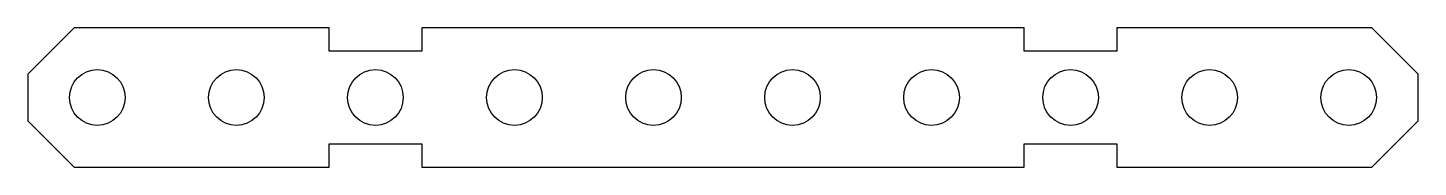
# Model space of a CAD drawing. Header units: millimetres. Extents: x 0 to 300, y -30 to 0.
import ezdxf

# ---------------------------------------------------------------- set-up
doc = ezdxf.new("R2010")
doc.units = ezdxf.units.MM

msp = doc.modelspace()

# ---------------------------------------------------------------- linework, layer by layer
at = {"color": 7, "linetype": 'Continuous', "lineweight": 25}
for p, q in [((10, 0), (0, -10)), ((65, 0), (10, 0)), ((65, -5), (65, 0)), ((215, 0), (85, 0)), ((85, 0), (85, -5)), ((215, -5), (215, 0)), ((290, 0), (235, 0)), ((235, 0), (235, -5)), ((300, -10), (290, 0)), ((85, -5), (65, -5)), ((235, -5), (215, -5)), ((0, -10), (0, -20)), ((300, -20), (300, -10)), ((0, -20), (10, -30)), ((290, -30), (300, -20)), ((65, -30), (65, -25)), ((65, -25), (85, -25)), ((85, -25), (85, -30)), ((215, -30), (215, -25)), ((215, -25), (235, -25)), ((235, -25), (235, -30)), ((10, -30), (65, -30)), ((85, -30), (215, -30)), ((235, -30), (290, -30))]:
    msp.add_line(p, q, dxfattribs=at)
for centre in [(15, -15), (45, -15), (75, -15), (105, -15), (165, -15), (225, -15), (135, -15), (195, -15), (255, -15), (285, -15)]:
    msp.add_circle(centre, 6, dxfattribs=at)

doc.saveas('drawing.dxf')
